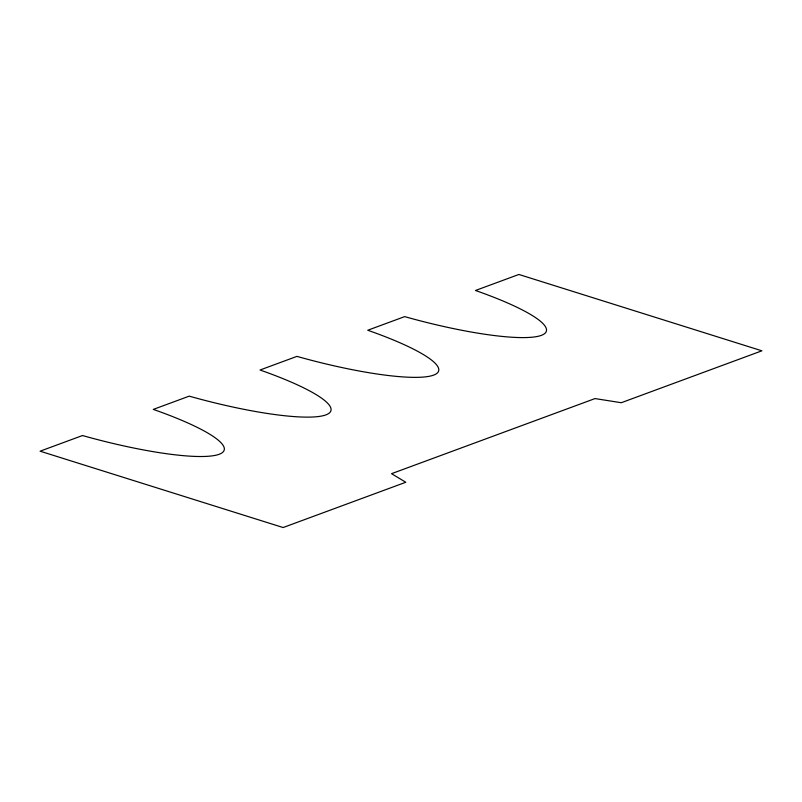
<?xml version="1.0" encoding="UTF-8"?>
<svg xmlns="http://www.w3.org/2000/svg" width="802" height="802" viewBox="0 0 802 802"><rect width="100%" height="100%" fill="white"/><g stroke="black" fill="none" stroke-linecap="round" stroke-linejoin="round"><path stroke-width="1.2" d="M82.496 435.536L40.1 451.185L283.116 527.536L405.802 482.253L391.536 473.681L595.024 398.574L621.259 402.724L761.9 350.815L518.884 274.464L475.486 290.484A131.027 22.757 15 0 1 541.33 335.366A131.027 22.757 15 0 1 404.669 316.62L367.757 330.244A131.027 22.757 15 0 1 433.611 375.125A131.027 22.757 15 0 1 296.94 356.379L260.028 370.003A131.027 22.757 15 0 1 325.883 414.885A131.027 22.757 15 0 1 189.222 396.148L153.312 409.401A131.027 22.757 15 0 1 219.157 454.283A131.027 22.757 15 0 1 82.496 435.536"/></g></svg>
